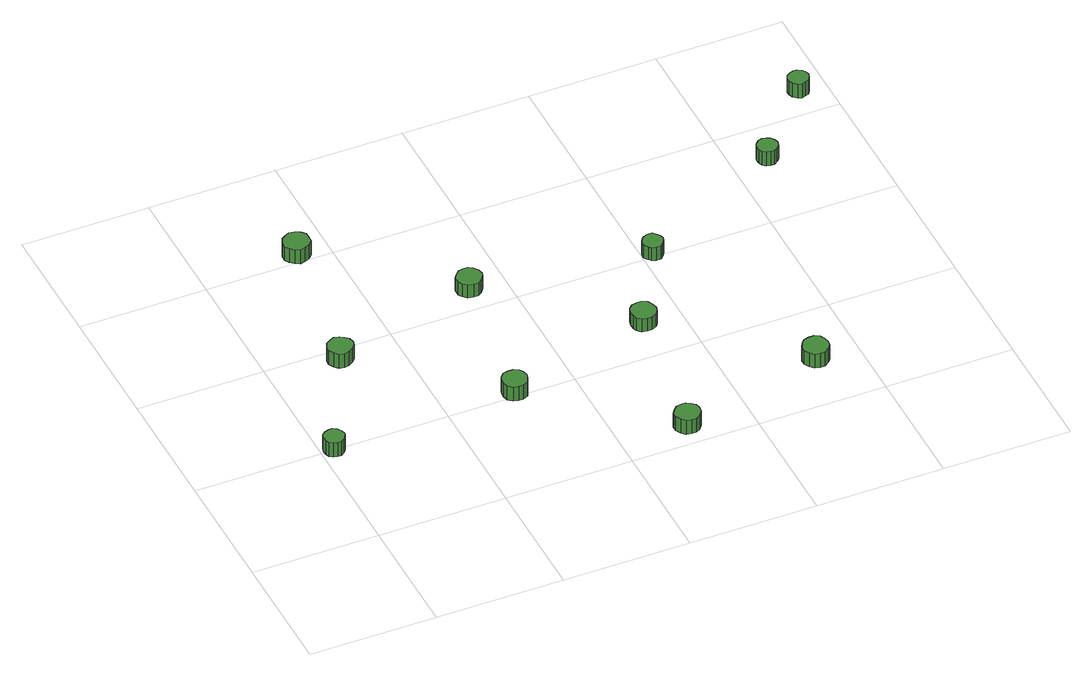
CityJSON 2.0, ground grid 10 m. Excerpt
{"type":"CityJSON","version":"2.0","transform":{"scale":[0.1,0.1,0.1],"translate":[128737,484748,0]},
"CityObjects":{
"tree1":{"type":"SolitaryVegetationObject","attributes":{"function":"something"},"geometry":[{"type":"MultiSurface","lod":"1","boundaries":[[[0,1,2,3,4,5,6,7,8,9,10,11,12,13,14]],[[15,16,17,18,19,20,21,22,23,24,25,26,27,28,29]],[[0,29,28,1]],[[1,28,27,2]],[[2,27,26,3]],[[3,26,25,4]],[[4,25,24,5]],[[5,24,23,6]],[[6,23,22,7]],[[7,22,21,8]],[[8,21,20,9]],[[9,20,19,10]],[[10,19,18,11]],[[11,18,17,12]],[[12,17,16,13]],[[13,16,15,14]],[[14,15,29,0]]]}]},
"tree2":{"type":"SolitaryVegetationObject","attributes":{"function":"something"},"geometry":[{"type":"MultiSurface","lod":"1","boundaries":[[[30,31,32,33,34,35,36,37,38,39,40,41,42,43,44]],[[45,46,47,48,49,50,51,52,53,54,55,56,57,58,59]],[[30,59,58,31]],[[31,58,57,32]],[[32,57,56,33]],[[33,56,55,34]],[[34,55,54,35]],[[35,54,53,36]],[[36,53,52,37]],[[37,52,51,38]],[[38,51,50,39]],[[39,50,49,40]],[[40,49,48,41]],[[41,48,47,42]],[[42,47,46,43]],[[43,46,45,44]],[[44,45,59,30]]]}]},
"tree3":{"type":"SolitaryVegetationObject","attributes":{"function":"something"},"geometry":[{"type":"MultiSurface","lod":"1","boundaries":[[[60,61,62,63,64,65,66,67,68,69,70,71,72,73,74]],[[75,76,77,78,79,80,81,82,83,84,85,86,87,88,89]],[[60,89,88,61]],[[61,88,87,62]],[[62,87,86,63]],[[63,86,85,64]],[[64,85,84,65]],[[65,84,83,66]],[[66,83,82,67]],[[67,82,81,68]],[[68,81,80,69]],[[69,80,79,70]],[[70,79,78,71]],[[71,78,77,72]],[[72,77,76,73]],[[73,76,75,74]],[[74,75,89,60]]]}]},
"tree4":{"type":"SolitaryVegetationObject","attributes":{"function":"something"},"geometry":[{"type":"MultiSurface","lod":"1","boundaries":[[[90,91,92,93,94,95,96,97,98,99,100,101,102,103,104]],[[105,106,107,108,109,110,111,112,113,114,115,116,117,118,119]],[[90,119,118,91]],[[91,118,117,92]],[[92,117,116,93]],[[93,116,115,94]],[[94,115,114,95]],[[95,114,113,96]],[[96,113,112,97]],[[97,112,111,98]],[[98,111,110,99]],[[99,110,109,100]],[[100,109,108,101]],[[101,108,107,102]],[[102,107,106,103]],[[103,106,105,104]],[[104,105,119,90]]]}]},
"tree5":{"type":"SolitaryVegetationObject","attributes":{"function":"something"},"geometry":[{"type":"MultiSurface","lod":"1","boundaries":[[[120,121,122,123,124,125,126,127,128,129,130,131,132,133,134]],[[135,136,137,138,139,140,141,142,143,144,145,146,147,148,149]],[[120,149,148,121]],[[121,148,147,122]],[[122,147,146,123]],[[123,146,145,124]],[[124,145,144,125]],[[125,144,143,126]],[[126,143,142,127]],[[127,142,141,128]],[[128,141,140,129]],[[129,140,139,130]],[[130,139,138,131]],[[131,138,137,132]],[[132,137,136,133]],[[133,136,135,134]],[[134,135,149,120]]]}]},
"tree6":{"type":"SolitaryVegetationObject","attributes":{"function":"something"},"geometry":[{"type":"MultiSurface","lod":"1","boundaries":[[[150,151,152,153,154,155,156,157,158,159,160,161,162,163,164]],[[165,166,167,168,169,170,171,172,173,174,175,176,177,178,179]],[[150,179,178,151]],[[151,178,177,152]],[[152,177,176,153]],[[153,176,175,154]],[[154,175,174,155]],[[155,174,173,156]],[[156,173,172,157]],[[157,172,171,158]],[[158,171,170,159]],[[159,170,169,160]],[[160,169,168,161]],[[161,168,167,162]],[[162,167,166,163]],[[163,166,165,164]],[[164,165,179,150]]]}]},
"tree7":{"type":"SolitaryVegetationObject","attributes":{"function":"something"},"geometry":[{"type":"MultiSurface","lod":"1","boundaries":[[[180,181,182,183,184,185,186,187,188,189,190,191,192,193,194]],[[195,196,197,198,199,200,201,202,203,204,205,206,207,208,209]],[[180,209,208,181]],[[181,208,207,182]],[[182,207,206,183]],[[183,206,205,184]],[[184,205,204,185]],[[185,204,203,186]],[[186,203,202,187]],[[187,202,201,188]],[[188,201,200,189]],[[189,200,199,190]],[[190,199,198,191]],[[191,198,197,192]],[[192,197,196,193]],[[193,196,195,194]],[[194,195,209,180]]]}]},
"tree8":{"type":"SolitaryVegetationObject","attributes":{"function":"something"},"geometry":[{"type":"MultiSurface","lod":"1","boundaries":[[[210,211,212,213,214,215,216,217,218,219,220,221,222,223,224]],[[225,226,227,228,229,230,231,232,233,234,235,236,237,238,239]],[[210,239,238,211]],[[211,238,237,212]],[[212,237,236,213]],[[213,236,235,214]],[[214,235,234,215]],[[215,234,233,216]],[[216,233,232,217]],[[217,232,231,218]],[[218,231,230,219]],[[219,230,229,220]],[[220,229,228,221]],[[221,228,227,222]],[[222,227,226,223]],[[223,226,225,224]],[[224,225,239,210]]]}]},
"tree9":{"type":"SolitaryVegetationObject","attributes":{"function":"something"},"geometry":[{"type":"MultiSurface","lod":"1","boundaries":[[[240,241,242,243,244,245,246,247,248,249,250,251,252,253,254]],[[255,256,257,258,259,260,261,262,263,264,265,266,267,268,269]],[[240,269,268,241]],[[241,268,267,242]],[[242,267,266,243]],[[243,266,265,244]],[[244,265,264,245]],[[245,264,263,246]],[[246,263,262,247]],[[247,262,261,248]],[[248,261,260,249]],[[249,260,259,250]],[[250,259,258,251]],[[251,258,257,252]],[[252,257,256,253]],[[253,256,255,254]],[[254,255,269,240]]]}]},
"tree10":{"type":"SolitaryVegetationObject","attributes":{"function":"something"},"geometry":[{"type":"MultiSurface","lod":"1","boundaries":[[[270,271,272,273,274,275,276,277,278,279,280,281,282,283,284]],[[285,286,287,288,289,290,291,292,293,294,295,296,297,298,299]],[[270,299,298,271]],[[271,298,297,272]],[[272,297,296,273]],[[273,296,295,274]],[[274,295,294,275]],[[275,294,293,276]],[[276,293,292,277]],[[277,292,291,278]],[[278,291,290,279]],[[279,290,289,280]],[[280,289,288,281]],[[281,288,287,282]],[[282,287,286,283]],[[283,286,285,284]],[[284,285,299,270]]]}]},
"tree11":{"type":"SolitaryVegetationObject","attributes":{"function":"something"},"geometry":[{"type":"MultiSurface","lod":"1","boundaries":[[[300,301,302,303,304,305,306,307,308,309,310,311,312,313,314]],[[315,316,317,318,319,320,321,322,323,324,325,326,327,328,329]],[[300,329,328,301]],[[301,328,327,302]],[[302,327,326,303]],[[303,326,325,304]],[[304,325,324,305]],[[305,324,323,306]],[[306,323,322,307]],[[307,322,321,308]],[[308,321,320,309]],[[309,320,319,310]],[[310,319,318,311]],[[311,318,317,312]],[[312,317,316,313]],[[313,316,315,314]],[[314,315,329,300]]]}]}
},
"vertices":[
[18,99,18],[17,102,18],[15,105,18],[12,107,18],[9,107,18],[6,106,18],[3,104,18],[2,101,18],[2,97,18],[3,94,18],[6,92,18],[9,91,18],[12,91,18],[15,93,18],[17,96,18],[17,96,5],[15,93,5],[12,91,5],[9,91,5],[6,92,5],[3,94,5],[2,97,5],[2,101,5],[3,104,5],[6,106,5],[9,107,5],[12,107,5],[15,105,5],[17,102,5],[18,99,5],
[66,190,17],[65,194,17],[62,197,17],[59,199,17],[55,200,17],[51,198,17],[48,196,17],[46,192,17],[46,188,17],[48,184,17],[51,181,17],[55,180,17],[59,181,17],[62,183,17],[65,186,17],[65,186,4],[62,183,4],[59,181,4],[55,180,4],[51,181,4],[48,184,4],[46,188,4],[46,192,4],[48,196,4],[51,198,4],[55,200,4],[59,199,4],[62,197,4],[65,194,4],[66,190,4],
[84,307,19],[84,311,19],[81,314,19],[77,316,19],[73,317,19],[69,315,19],[66,313,19],[64,309,19],[64,304,19],[66,301,19],[69,298,19],[73,296,19],[77,297,19],[81,299,19],[84,302,19],[84,302,6],[81,299,6],[77,297,6],[73,296,6],[69,298,6],[66,301,6],[64,304,6],[64,309,6],[66,313,6],[69,315,6],[73,317,6],[77,316,6],[81,314,6],[84,311,6],[84,307,6],
[164,104,18],[163,108,18],[161,111,18],[157,113,18],[153,113,18],[149,112,18],[146,109,18],[145,106,18],[145,102,18],[146,98,18],[149,95,18],[153,94,18],[157,94,18],[161,96,18],[163,100,18],[163,100,5],[161,96,5],[157,94,5],[153,94,5],[149,95,5],[146,98,5],[145,102,5],[145,106,5],[146,109,5],[149,112,5],[153,113,5],[157,113,5],[161,111,5],[163,108,5],[164,104,5],
[182,221,17],[181,225,17],[178,229,17],[175,231,17],[171,231,17],[167,230,17],[164,227,17],[162,224,17],[162,219,17],[164,216,17],[167,213,17],[171,212,17],[175,212,17],[178,214,17],[181,218,17],[181,218,5],[178,214,5],[175,212,5],[171,212,5],[167,213,5],[164,216,5],[162,219,5],[162,224,5],[164,227,5],[167,230,5],[171,231,5],[175,231,5],[178,229,5],[181,225,5],[182,221,5],
[262,19,18],[261,23,18],[258,26,18],[255,28,18],[251,28,18],[247,27,18],[244,24,18],[242,21,18],[242,17,18],[244,13,18],[247,10,18],[251,9,18],[255,9,18],[258,11,18],[261,15,18],[261,15,5],[258,11,5],[255,9,5],[251,9,5],[247,10,5],[244,13,5],[242,17,5],[242,21,5],[244,24,5],[247,27,5],[251,28,5],[255,28,5],[258,26,5],[261,23,5],[262,19,5],
[280,135,17],[279,139,17],[277,143,17],[273,145,17],[269,145,17],[265,144,17],[262,141,17],[261,137,17],[261,133,17],[262,130,17],[265,127,17],[269,126,17],[273,126,17],[277,128,17],[279,131,17],[279,131,5],[277,128,5],[273,126,5],[269,126,5],[265,127,5],[262,130,5],[261,133,5],[261,137,5],[262,141,5],[265,144,5],[269,145,5],[273,145,5],[277,143,5],[279,139,5],[280,135,5],
[316,202,18],[315,205,18],[313,208,18],[311,210,18],[307,210,18],[304,209,18],[302,207,18],[300,204,18],[300,200,18],[302,197,18],[304,195,18],[307,194,18],[311,194,18],[313,196,18],[315,199,18],[315,199,6],[313,196,6],[311,194,6],[307,194,6],[304,195,6],[302,197,6],[300,200,6],[300,204,6],[302,207,6],[304,209,6],[307,210,6],[311,210,6],[313,208,6],[315,205,6],[316,202,6],
[377,49,17],[376,53,17],[374,57,17],[370,59,17],[366,59,17],[362,58,17],[359,55,17],[357,51,17],[357,47,17],[359,43,17],[362,40,17],[366,39,17],[370,39,17],[374,42,17],[376,45,17],[376,45,4],[374,42,4],[370,39,4],[366,39,4],[362,40,4],[359,43,4],[357,47,4],[357,51,4],[359,55,4],[362,58,4],[366,59,4],[370,59,4],[374,57,4],[376,53,4],[377,49,4],
[435,265,18],[434,268,18],[432,271,18],[429,272,18],[426,273,18],[423,272,18],[420,269,18],[419,266,18],[419,263,18],[420,260,18],[423,258,18],[426,257,18],[429,257,18],[432,259,18],[434,261,18],[434,261,5],[432,259,5],[429,257,5],[426,257,5],[423,258,5],[420,260,5],[419,263,5],[419,266,5],[420,269,5],[423,272,5],[426,273,5],[429,272,5],[432,271,5],[434,268,5],[435,265,5],
[486,323,19],[485,327,19],[483,329,19],[480,331,19],[477,331,19],[474,330,19],[471,328,19],[470,325,19],[470,322,19],[471,319,19],[474,316,19],[477,315,19],[480,316,19],[483,317,19],[485,320,19],[485,320,6],[483,317,6],[480,316,6],[477,315,6],[474,316,6],[471,319,6],[470,322,6],[470,325,6],[471,328,6],[474,330,6],[477,331,6],[480,331,6],[483,329,6],[485,327,6],[486,323,6]
]}
